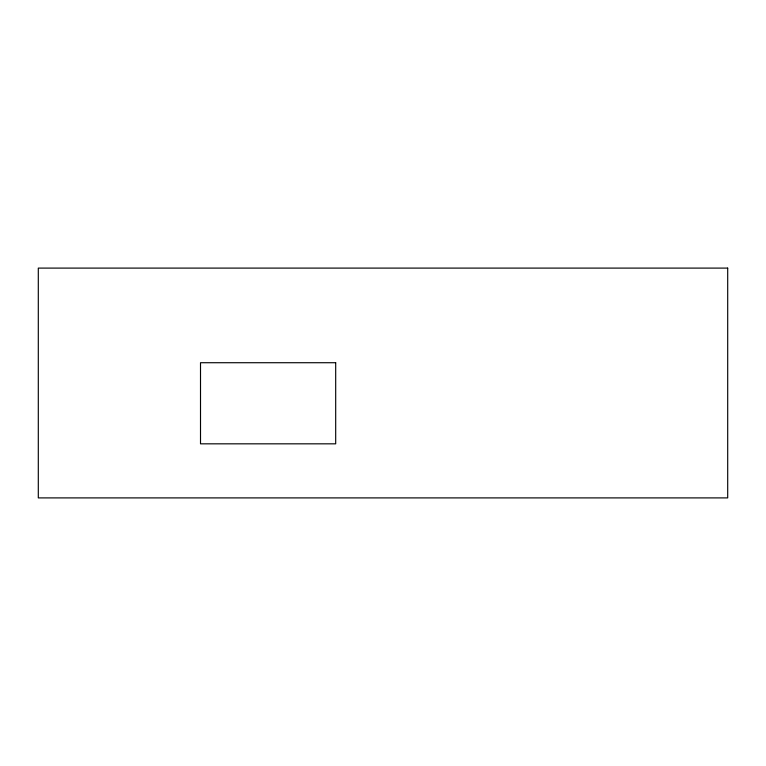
<?xml version="1.0" encoding="UTF-8"?>
<svg xmlns="http://www.w3.org/2000/svg" width="766" height="766" viewBox="0 0 766 766"><rect width="100%" height="100%" fill="white"/><g stroke="black" fill="none" stroke-linecap="round" stroke-linejoin="round"><path stroke-width="1.15" d="M727.7 268.1L38.3 268.1L38.3 497.9L727.7 497.9L727.7 268.1M335.69 362.72L200.51 362.72L200.51 443.83L335.69 443.83L335.69 362.72"/></g></svg>
